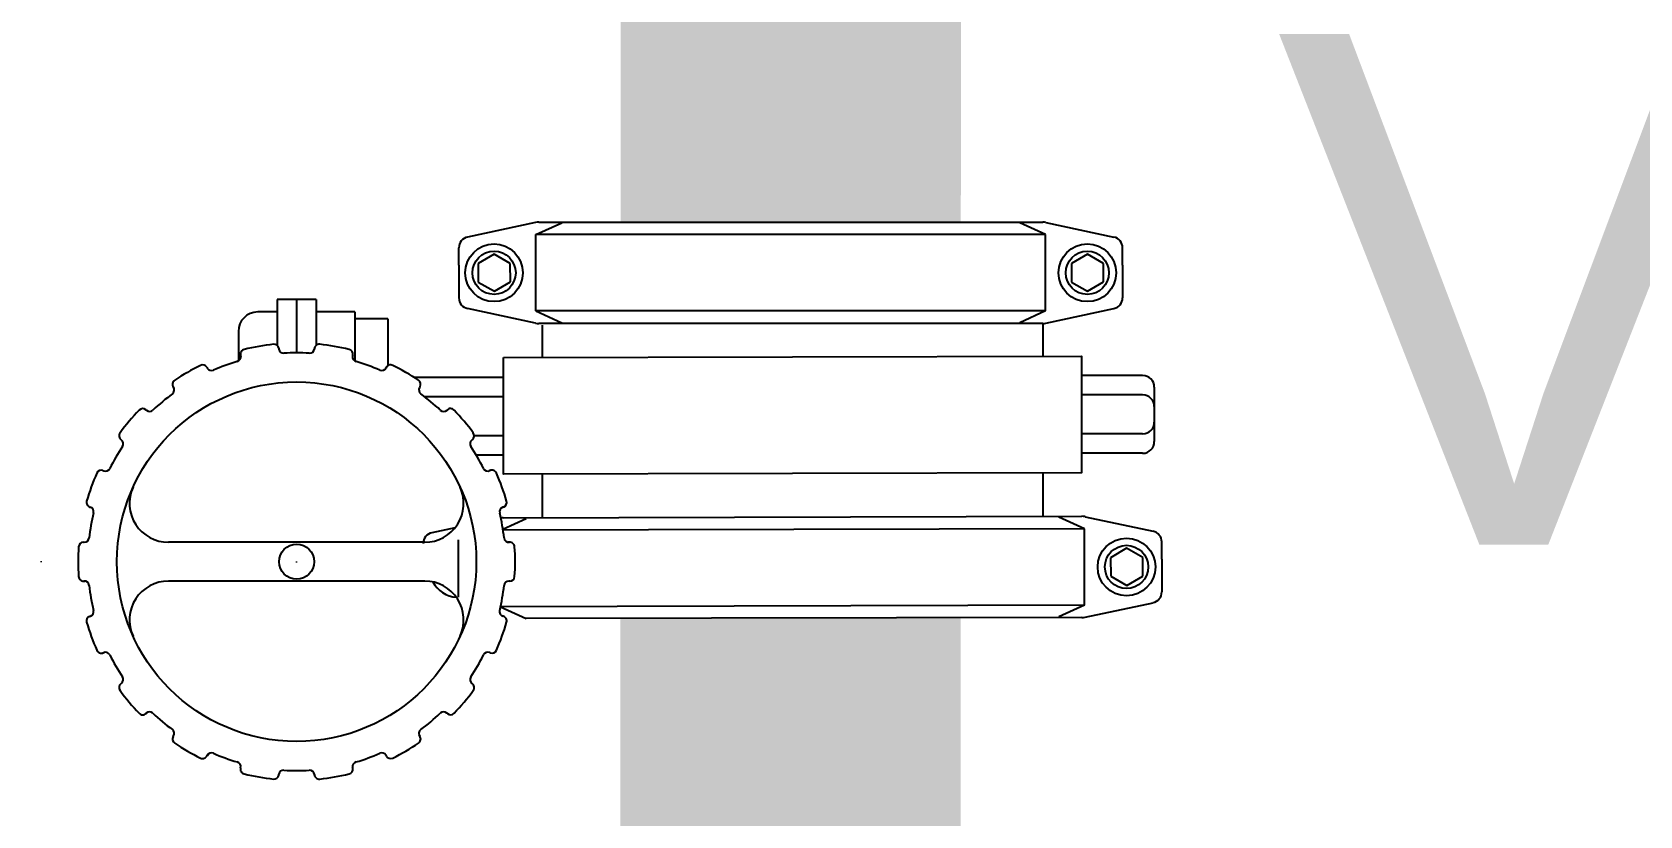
# Model space of a CAD drawing. Extents: x -6531732 to 89637, y -8915 to 32458.
# Drawn here: x 71187 to 71659.5, y 19420.3 to 19650.5 of the extents above; entities that cross this region are included whole.
import ezdxf

# ---------------------------------------------------------------- set-up
doc = ezdxf.new("R2010")
doc.units = 0
doc.linetypes.add('ACAD_ISO07W100', pattern=[3, 0, -3])
doc.linetypes.add('CONTINU', pattern=[0])
doc.layers.add('SAN-MC-Circuit_Informatii', color=83, linetype='ACAD_ISO07W100', lineweight=25)
doc.layers.add('SAN-MC-Sprinklere', color=4, linetype='SPK_LINE', lineweight=25)
doc.layers.add('SAN-MC-TEXT', color=7, linetype='Continuous')
doc.styles.get("Standard").update_dxf_attribs({"font": 'arial.ttf'})
doc.linetypes.add('SPK_LINE', pattern='A,300,-250,["SPK",Standard,S=0.5,R=0,X=-130.5,Y=-30.5],-100', length=650)

msp = doc.modelspace()

# ---------------------------------------------------------------- linework, layer by layer
at = {"layer": 'SAN-MC-Circuit_Informatii', "linetype": 'ACAD_ISO07W100', "lineweight": 0, "ltscale": 25, "elevation": 1427.28}
msp.add_lwpolyline([(71264.77, 19494.93), (70701.35, 19495.15)], dxfattribs=at)
at = {"layer": 'SAN-MC-Sprinklere', "color": 44, "linetype": 'CONTINU', "ltscale": 0.3, "const_width": 100}
for points in [[(71409.98, 19594.69), (71409.99, 19665.94)], [(71409.89, 19478.38), (71410.01, 19158.25)]]:
    msp.add_lwpolyline(points, dxfattribs=at)
at = {"layer": 'SAN-MC-TEXT'}
for p, q in [((71334.96, 19594.59), (71314.99, 19590.3)), ((71335.12, 19591.03), (71342.69, 19594.46)), ((71484.84, 19591.03), (71335.12, 19591.03)), ((71335.12, 19568.59), (71335.12, 19591.03)), ((71335.92, 19594.69), (71484.04, 19594.69)), ((71484.84, 19591.03), (71477.28, 19594.46)), ((71484.84, 19568.59), (71484.84, 19591.03)), ((71485.01, 19594.59), (71504.98, 19590.3)), ((71312.45, 19582.07), (71312.45, 19587.17)), ((71322.83, 19585.29), (71318.13, 19582.54)), ((71327.57, 19582.58), (71322.83, 19585.29)), ((71497.19, 19585.29), (71492.48, 19582.54)), ((71501.92, 19582.58), (71497.19, 19585.29)), ((71507.51, 19582.07), (71507.51, 19587.17)), ((71312.45, 19582.07), (71312.45, 19572.45)), ((71318.13, 19582.54), (71318.15, 19577.09)), ((71327.59, 19577.13), (71327.57, 19582.58)), ((71492.48, 19582.54), (71492.51, 19577.09)), ((71501.95, 19577.13), (71501.92, 19582.58)), ((71507.51, 19582.07), (71507.51, 19572.45)), ((71318.15, 19577.09), (71322.89, 19574.38)), ((71322.89, 19574.38), (71327.59, 19577.13)), ((71492.51, 19577.09), (71497.24, 19574.38)), ((71497.24, 19574.38), (71501.95, 19577.13)), ((71270.47, 19572.01, 1427.28), (71259.06, 19572.01, 1427.28)), ((71259.06, 19572.01, 1427.28), (71259.06, 19558.44, 1427.28)), ((71264.77, 19572.01, 1427.28), (71264.77, 19556.31, 1427.28)), ((71270.47, 19572.01, 1427.28), (71270.47, 19558.44, 1427.28)), ((71259.06, 19568.3, 1427.28), (71253.35, 19568.3, 1427.28)), ((71281.89, 19568.3, 1427.28), (71270.47, 19568.3, 1427.28)), ((71281.89, 19568.3, 1427.28), (71281.89, 19553.92, 1427.28)), ((71334.96, 19565.03), (71314.99, 19569.32)), ((71484.84, 19568.59), (71335.12, 19568.59)), ((71335.12, 19568.59), (71342.69, 19565.16)), ((71484.84, 19568.59), (71477.28, 19565.16)), ((71485.01, 19565.03), (71504.98, 19569.32)), ((71247.64, 19562.59, 1427.28), (71247.64, 19553.91, 1427.28)), ((71291.6, 19566.3, 1427.28), (71281.89, 19566.3, 1427.28)), ((71281.89, 19566.3, 1427.28), (71281.89, 19553.92, 1427.28)), ((71291.6, 19566.3, 1427.28), (71291.6, 19552.53, 1427.28)), ((71484.04, 19564.93), (71335.92, 19564.93)), ((71336.96, 19564.47, 713.64), (71336.96, 19554.88, 713.64)), ((71484.04, 19564.93), (71484.04, 19555.34)), ((71259.51, 19557.63, 1427.28), (71259.55, 19557.37, 1427.28)), ((71270.02, 19557.63, 1427.28), (71269.95, 19557.19, 1427.28)), ((71248.26, 19555.64, 1427.28), (71248.34, 19555.21, 1427.28)), ((71281.27, 19555.64, 1427.28), (71281.22, 19555.39, 1427.28)), ((71238.38, 19552.05, 1427.28), (71238.51, 19551.82, 1427.28)), ((71291.15, 19552.05, 1427.28), (71290.93, 19551.66, 1427.28)), ((71299.17, 19549.17, 1427.28), (71325.57, 19549.17, 1427.28)), ((71513.42, 19549.63, 713.64), (71495.43, 19549.63, 713.64)), ((71228.49, 19546.34, 1427.28), (71228.72, 19545.96, 1427.28)), ((71301.04, 19546.34, 1427.28), (71300.91, 19546.11, 1427.28)), ((71302.34, 19543.46, 1427.28), (71325.57, 19543.46, 1427.28)), ((71513.42, 19543.92, 713.64), (71495.43, 19543.92, 713.64)), ((71516.84, 19546.2, 713.64), (71516.84, 19530.22, 713.64)), ((71220.44, 19539.58, 1427.28), (71220.64, 19539.41, 1427.28)), ((71309.09, 19539.58, 1427.28), (71308.75, 19539.3, 1427.28)), ((71213.1, 19530.83, 1427.28), (71213.44, 19530.55, 1427.28)), ((71316.43, 19530.83, 1427.28), (71316.23, 19530.67, 1427.28)), ((71316.94, 19532.04, 1427.28), (71325.57, 19532.04, 1427.28)), ((71513.42, 19532.5, 713.64), (71495.43, 19532.5, 713.64)), ((71317.5, 19526.33, 1427.28), (71325.57, 19526.33, 1427.28)), ((71513.42, 19526.79, 713.64), (71495.43, 19526.79, 713.64)), ((71207.84, 19521.73, 1427.28), (71208.09, 19521.64, 1427.28)), ((71321.69, 19521.73, 1427.28), (71321.27, 19521.58, 1427.28)), ((71336.96, 19520.62, 713.64), (71336.96, 19507.81, 713.64)), ((71484.04, 19521.08), (71484.04, 19508.27)), ((71203.94, 19511, 1427.28), (71204.35, 19510.85, 1427.28)), ((71325.59, 19511, 1427.28), (71325.35, 19510.91, 1427.28)), ((71325.39, 19504.49, 713.64), (71332.21, 19507.58, 713.64)), ((71325.44, 19507.81, 713.64), (71495.56, 19508.27)), ((71496.36, 19504.6), (71488.8, 19508.04)), ((71496.53, 19508.16), (71516.5, 19503.88)), ((71202.11, 19500.64, 1427.28), (71202.37, 19500.64, 1427.28)), ((71302.45, 19500.64, 1427.28), (71227.08, 19500.64, 1427.28)), ((71311.33, 19504.88, 713.64), (71304.51, 19503.42, 713.64)), ((71312.32, 19484.46, 713.64), (71312.32, 19501.4, 713.64)), ((71496.36, 19504.6), (71325.44, 19504.15, 713.64)), ((71327.42, 19500.64, 1427.28), (71326.98, 19500.64, 1427.28)), ((71496.36, 19482.17), (71496.36, 19504.6)), ((71519.03, 19495.65), (71519.03, 19500.74)), ((71508.71, 19498.86), (71504, 19496.11)), ((71504, 19496.11), (71504.03, 19490.66)), ((71513.44, 19496.16), (71508.71, 19498.86)), ((71513.47, 19490.71), (71513.44, 19496.16)), ((71519.03, 19495.65), (71519.03, 19486.03)), ((71202.11, 19489.22, 1427.28), (71202.55, 19489.22, 1427.28)), ((71302.45, 19489.22, 1427.28), (71227.08, 19489.22, 1427.28)), ((71327.42, 19489.22, 1427.28), (71327.16, 19489.22, 1427.28)), ((71504.03, 19490.66), (71508.76, 19487.96)), ((71508.76, 19487.96), (71513.47, 19490.71)), ((71324.69, 19481.69, 713.64), (71332.21, 19478.28, 713.64)), ((71496.36, 19482.17), (71324.7, 19481.71, 713.64)), ((71496.36, 19482.17), (71488.8, 19478.73)), ((71496.53, 19478.61), (71516.5, 19482.89)), ((71203.94, 19478.87, 1427.28), (71204.18, 19478.96, 1427.28)), ((71325.59, 19478.87, 1427.28), (71325.18, 19479.02, 1427.28)), ((71495.56, 19478.5), (71332.21, 19478.28, 713.64)), ((71207.84, 19468.14, 1427.28), (71208.26, 19468.29, 1427.28)), ((71321.69, 19468.14, 1427.28), (71321.44, 19468.23, 1427.28)), ((71213.1, 19459.03, 1427.28), (71213.3, 19459.2, 1427.28)), ((71316.43, 19459.03, 1427.28), (71316.09, 19459.32, 1427.28)), ((71220.44, 19450.29, 1427.28), (71220.78, 19450.57, 1427.28)), ((71309.09, 19450.29, 1427.28), (71308.89, 19450.45, 1427.28)), ((71228.49, 19443.53, 1427.28), (71228.62, 19443.75, 1427.28)), ((71301.04, 19443.53, 1427.28), (71300.82, 19443.91, 1427.28)), ((71238.38, 19437.82, 1427.28), (71238.6, 19438.2, 1427.28)), ((71281.27, 19434.22, 1427.28), (71281.22, 19434.48, 1427.28)), ((71291.15, 19437.82, 1427.28), (71291.02, 19438.04, 1427.28)), ((71259.51, 19432.24, 1427.28), (71259.55, 19432.5, 1427.28)), ((71270.02, 19432.24, 1427.28), (71269.95, 19432.67, 1427.28))]:
    msp.add_line(p, q, dxfattribs=at)
at = {"layer": 'SAN-MC-TEXT', "elevation": 713.64}
msp.add_lwpolyline([(71325.57, 19554.88), (71495.43, 19555.34), (71495.43, 19521.08), (71325.57, 19520.62)], close=True, dxfattribs=at)
at = {"layer": 'SAN-MC-TEXT'}
for centre, radius in [((71322.8, 19579.81), 8.47), ((71322.8, 19579.81), 6.35), ((71497.16, 19579.81), 8.47), ((71497.16, 19579.81), 6.35), ((71264.77, 19494.93, 1427.28), 52.81), ((71508.68, 19493.39), 8.47), ((71264.77, 19494.93, 1427.28), 5.14), ((71508.68, 19493.39), 6.35)]:
    msp.add_circle(centre, radius, dxfattribs=at)
for centre, radius, start, end in [((71315.66, 19587.17), 3.21, 102.1139, 180), ((71335.92, 19590.11), 4.58, 90, 102.1139), ((71484.04, 19590.11), 4.58, 77.8861, 90), ((71504.3, 19587.17), 3.21, 0, 77.8861), ((71315.66, 19572.45), 3.21, 180, 257.8861), ((71504.3, 19572.45), 3.21, 282.1139, 0), ((71253.35, 19562.59, 1427.28), 5.71, 90, 180), ((71335.92, 19569.51), 4.58, 257.8861, 270), ((71484.04, 19569.51), 4.58, 270, 282.1139), ((71249.67, 19555.89, 1427.28), 1.43, 103.9096, 195.2119), ((71264.77, 19494.93, 1427.28), 64.23, 96.0904, 103.9096), ((71258.1, 19557.38, 1427.28), 1.43, 10, 96.0904), ((71260.96, 19557.62, 1427.28), 1.43, 190, 273.475), ((71268.58, 19557.62, 1427.28), 1.43, 266.5141, 355.2119), ((71271.43, 19557.38, 1427.28), 1.43, 83.9096, 175.2119), ((71264.77, 19494.93, 1427.28), 64.23, 76.0904, 83.9096), ((71279.86, 19555.89, 1427.28), 1.43, 350, 76.0904), ((71264.77, 19494.93, 1427.28), 64.23, 116.0904, 123.9096), ((71237.15, 19551.33, 1427.28), 1.43, 30, 116.0904), ((71264.77, 19494.93, 1427.28), 61.37, 106.5141, 113.475), ((71246.91, 19555.14, 1427.28), 1.43, 286.5141, 15.2119), ((71264.77, 19494.93, 1427.28), 61.37, 86.5141, 93.475), ((71282.63, 19555.14, 1427.28), 1.43, 170, 253.475), ((71264.77, 19494.93, 1427.28), 61.37, 66.5141, 73.475), ((71292.38, 19551.33, 1427.28), 1.43, 63.9096, 155.2119), ((71264.77, 19494.93, 1427.28), 64.23, 56.0904, 63.9096), ((71229.73, 19547.05, 1427.28), 1.43, 123.9096, 215.2119), ((71239.75, 19552.54, 1427.28), 1.43, 210, 293.475), ((71289.79, 19552.53, 1427.28), 1.43, 246.5141, 335.2119), ((71299.8, 19547.05, 1427.28), 1.43, 330, 56.0904), ((71513.42, 19546.2, 713.64), 3.43, 0, 90), ((71264.77, 19494.93, 1427.28), 61.37, 126.5141, 133.475), ((71227.4, 19545.41, 1427.28), 1.43, 306.5141, 35.2119), ((71302.14, 19545.4, 1427.28), 1.43, 150, 233.475), ((71264.77, 19494.93, 1427.28), 61.37, 46.5141, 53.475), ((71513.42, 19540.49, 713.64), 3.43, 0, 90), ((71264.77, 19494.93, 1427.28), 64.23, 136.0904, 143.9096), ((71219.52, 19538.49, 1427.28), 1.43, 50, 136.0904), ((71221.56, 19540.51, 1427.28), 1.43, 230, 313.475), ((71307.98, 19540.5, 1427.28), 1.43, 226.5141, 315.2119), ((71310.01, 19538.49, 1427.28), 1.43, 43.9096, 135.2119), ((71264.77, 19494.93, 1427.28), 64.23, 36.0904, 43.9096), ((71513.42, 19535.93, 713.64), 3.43, 270, 0), ((71264.77, 19494.93, 1427.28), 61.37, 146.5141, 153.475), ((71214.02, 19531.93, 1427.28), 1.43, 143.9096, 235.2119), ((71212.39, 19529.58, 1427.28), 1.43, 326.5141, 55.2119), ((71317.15, 19529.57, 1427.28), 1.43, 130, 213.475), ((71264.77, 19494.93, 1427.28), 61.37, 26.5141, 33.475), ((71315.51, 19531.93, 1427.28), 1.43, 310, 36.0904), ((71513.42, 19530.22, 713.64), 3.43, 270, 0), ((71264.77, 19494.93, 1427.28), 64.23, 156.0904, 163.9096), ((71207.35, 19520.39, 1427.28), 1.43, 70, 156.0904), ((71208.58, 19522.98, 1427.28), 1.43, 250, 333.475), ((71320.96, 19522.97, 1427.28), 1.43, 206.5141, 295.2119), ((71322.18, 19520.39, 1427.28), 1.43, 23.9096, 115.2119), ((71264.77, 19494.93, 1427.28), 64.23, 16.0904, 23.9096), ((71227.08, 19512.06, 1427.28), 11.42, 155.5567, 270), ((71302.45, 19512.06, 1427.28), 11.42, 270, 24.4433), ((71204.43, 19512.34, 1427.28), 1.43, 163.9096, 255.2119), ((71203.7, 19509.58, 1427.28), 1.43, 346.5141, 75.2119), ((71325.84, 19509.57, 1427.28), 1.43, 110, 193.475), ((71325.11, 19512.34, 1427.28), 1.43, 290, 16.0904), ((71264.77, 19494.93, 1427.28), 61.37, 166.5141, 173.475), ((71264.77, 19494.93, 1427.28), 61.37, 6.5141, 13.475), ((71325.44, 19503.23, 713.64), 4.58, 90, 102.1139), ((71495.56, 19503.69), 4.58, 77.8861, 90), ((71202.11, 19499.21, 1427.28), 1.43, 90, 176.0904), ((71202.37, 19502.07, 1427.28), 1.43, 270, 353.475), ((71305.18, 19500.29, 713.64), 3.21, 102.1139, 180), ((71327.16, 19502.06, 1427.28), 1.43, 186.5141, 275.2119), ((71327.42, 19499.21, 1427.28), 1.43, 3.9096, 95.2119), ((71515.82, 19500.74), 3.21, 0, 77.8861), ((71264.77, 19494.93, 1427.28), 64.23, 176.0904, 183.9096), ((71264.77, 19494.93, 1427.28), 64.23, 356.0904, 3.9096), ((71202.11, 19490.65, 1427.28), 1.43, 183.9096, 275.2119), ((71202.37, 19487.81, 1427.28), 1.43, 6.5141, 95.2119), ((71264.77, 19494.93, 1427.28), 61.37, 186.5141, 193.475), ((71227.08, 19477.81, 1427.28), 11.42, 90, 204.4433), ((71302.45, 19477.81, 1427.28), 11.42, 335.5567, 90), ((71312.32, 19492.93, 713.64), 8.47, 207.8451, 265.8538), ((71264.77, 19494.93, 1427.28), 61.37, 346.5141, 353.475), ((71327.16, 19487.8, 1427.28), 1.43, 90, 173.475), ((71327.42, 19490.65, 1427.28), 1.43, 270, 356.0904), ((71515.82, 19486.03), 3.21, 282.1139, 0), ((71204.43, 19477.53, 1427.28), 1.43, 110, 196.0904), ((71264.77, 19494.93, 1427.28), 64.23, 196.0904, 203.9096), ((71203.69, 19480.3, 1427.28), 1.43, 290, 13.475), ((71264.77, 19494.93, 1427.28), 64.23, 336.0904, 343.9096), ((71325.83, 19480.29, 1427.28), 1.43, 166.5141, 255.2119), ((71325.11, 19477.53, 1427.28), 1.43, 343.9096, 75.2119), ((71495.56, 19483.08), 4.58, 270, 282.1139), ((71207.35, 19469.48, 1427.28), 1.43, 203.9096, 295.2119), ((71208.57, 19466.9, 1427.28), 1.43, 26.5141, 115.2119), ((71264.77, 19494.93, 1427.28), 61.37, 206.5141, 213.475), ((71264.77, 19494.93, 1427.28), 61.37, 326.5141, 333.475), ((71320.96, 19466.89, 1427.28), 1.43, 70, 153.475), ((71322.18, 19469.48, 1427.28), 1.43, 250, 336.0904), ((71214.02, 19457.94, 1427.28), 1.43, 130, 216.0904), ((71212.38, 19460.29, 1427.28), 1.43, 310, 33.475), ((71317.14, 19460.28, 1427.28), 1.43, 146.5141, 235.2119), ((71315.51, 19457.94, 1427.28), 1.43, 323.9096, 55.2119), ((71264.77, 19494.93, 1427.28), 64.23, 216.0904, 223.9096), ((71264.77, 19494.93, 1427.28), 64.23, 316.0904, 323.9096), ((71219.52, 19451.38, 1427.28), 1.43, 223.9096, 315.2119), ((71221.55, 19449.37, 1427.28), 1.43, 46.5141, 135.2119), ((71264.77, 19494.93, 1427.28), 61.37, 226.5141, 233.475), ((71264.77, 19494.93, 1427.28), 61.37, 306.5141, 313.475), ((71307.97, 19449.36, 1427.28), 1.43, 50, 133.475), ((71310.01, 19451.38, 1427.28), 1.43, 230, 316.0904), ((71227.39, 19444.47, 1427.28), 1.43, 330, 53.475), ((71229.73, 19442.81, 1427.28), 1.43, 150, 236.0904), ((71299.8, 19442.81, 1427.28), 1.43, 303.9096, 35.2119), ((71302.13, 19444.46, 1427.28), 1.43, 126.5141, 215.2119), ((71264.77, 19494.93, 1427.28), 64.23, 236.0904, 243.9096), ((71264.77, 19494.93, 1427.28), 64.23, 296.0904, 303.9096), ((71237.15, 19438.53, 1427.28), 1.43, 243.9096, 335.2119), ((71239.74, 19437.33, 1427.28), 1.43, 66.5141, 155.2119), ((71264.77, 19494.93, 1427.28), 61.37, 246.5141, 253.475), ((71246.91, 19434.72, 1427.28), 1.43, 344.7881, 73.4859), ((71249.67, 19433.97, 1427.28), 1.43, 164.7881, 256.0904), ((71279.86, 19433.97, 1427.28), 1.43, 283.9096, 10), ((71282.63, 19434.73, 1427.28), 1.43, 106.525, 190), ((71264.77, 19494.93, 1427.28), 61.37, 286.5141, 293.475), ((71289.78, 19437.33, 1427.28), 1.43, 30, 113.475), ((71292.38, 19438.53, 1427.28), 1.43, 210, 296.0904), ((71264.77, 19494.93, 1427.28), 64.23, 256.0904, 263.9096), ((71258.1, 19432.49, 1427.28), 1.43, 263.9096, 350), ((71260.96, 19432.25, 1427.28), 1.43, 86.525, 170), ((71264.77, 19494.93, 1427.28), 61.37, 266.525, 273.4859), ((71268.58, 19432.25, 1427.28), 1.43, 4.7881, 93.4859), ((71271.43, 19432.49, 1427.28), 1.43, 184.7881, 276.0904), ((71264.77, 19494.93, 1427.28), 64.23, 276.0904, 283.9096)]:
    msp.add_arc(centre, radius, start, end, dxfattribs=at)

# ---------------------------------------------------------------- texts
at = {"layer": 'SAN-MC-TEXT', "insert": (71552.63, 19649.93), "char_height": 150, "width": 1266.864, "attachment_point": 1}
msp.add_mtext('Vfm', dxfattribs=at)

doc.saveas('drawing.dxf')
